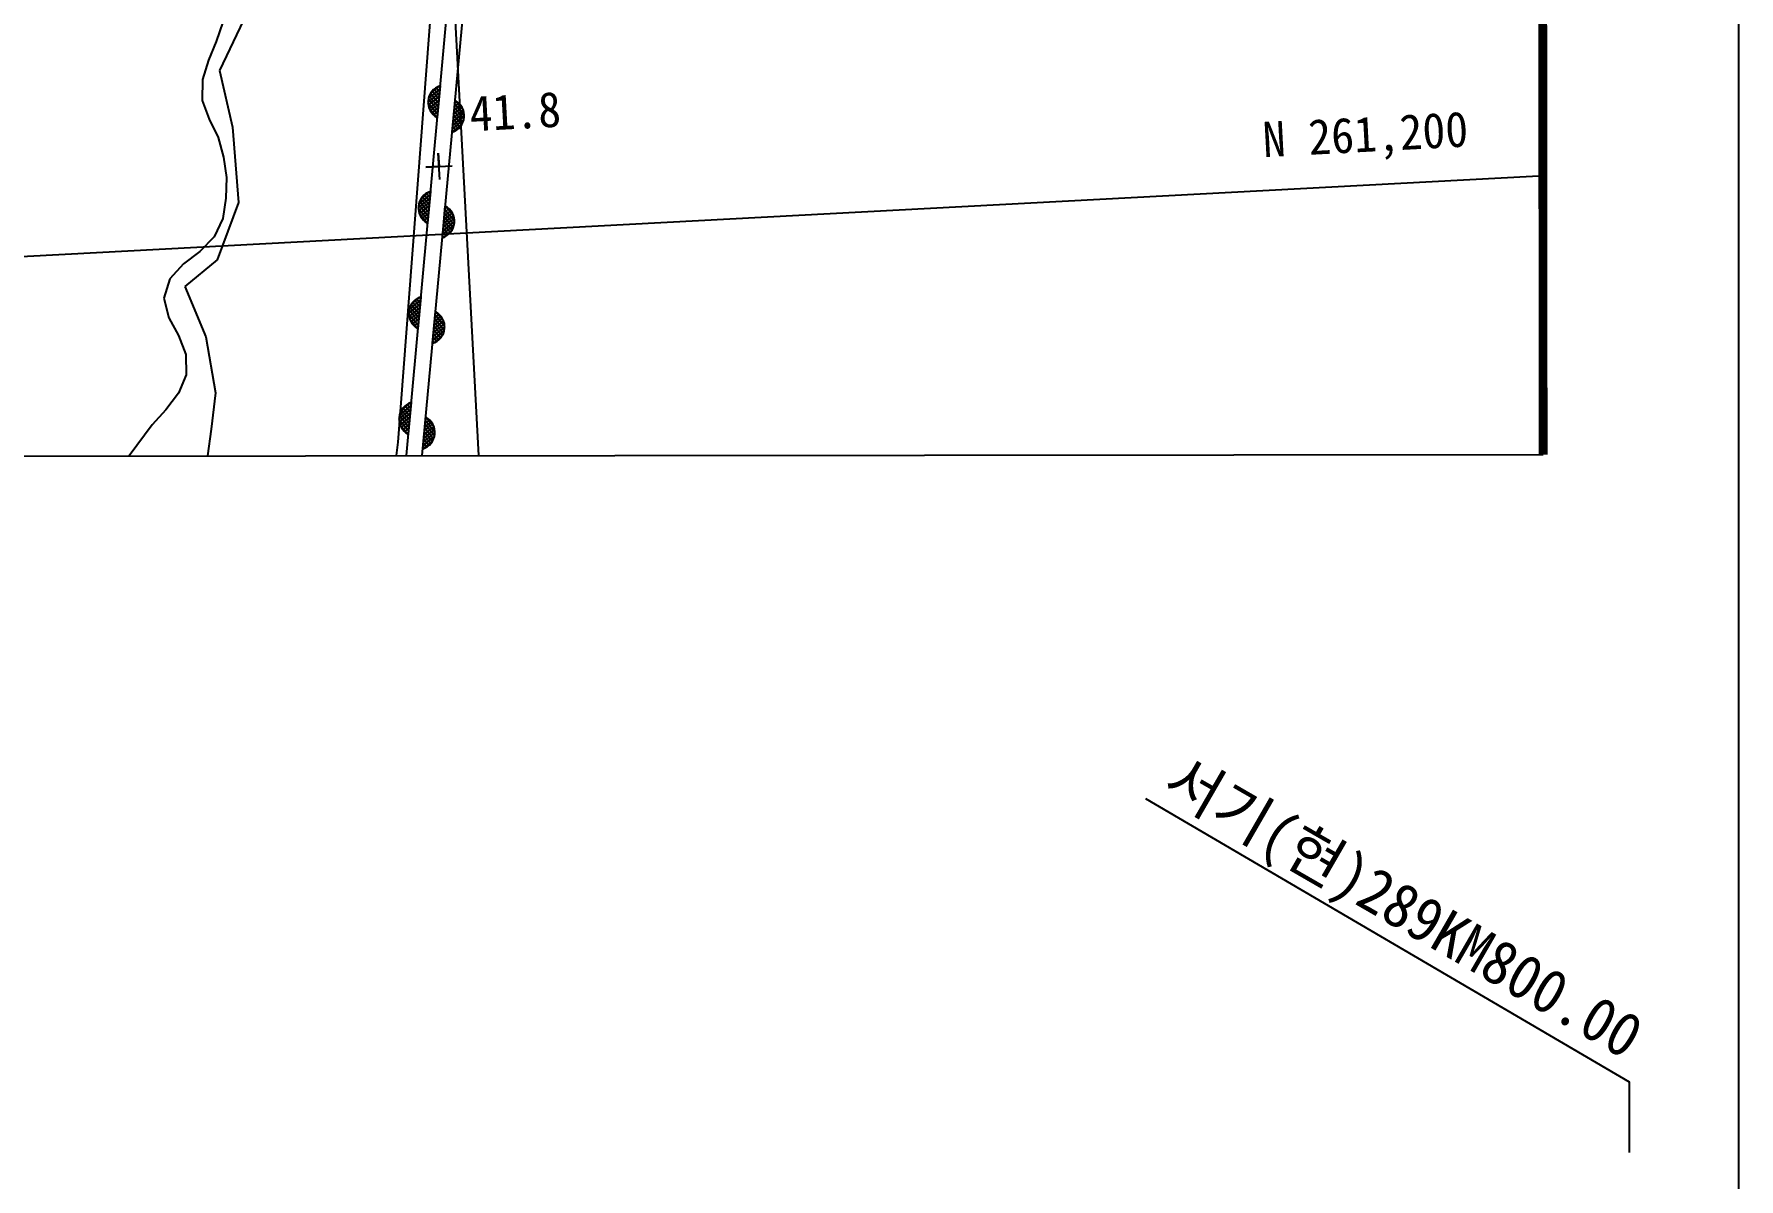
# Model space of a CAD drawing. Header units: millimetres. Extents: x 4198 to 4994, y 1103 to 1810.
# Drawn here: x 4897.4 to 4993.9, y 1363.4 to 1428.2 of the extents above; entities that cross this region are included whole.
import ezdxf
from ezdxf.enums import TextEntityAlignment as Align
from ezdxf.xclip import XClip

# ---------------------------------------------------------------- set-up
doc = ezdxf.new("R2010")
doc.units = ezdxf.units.MM
doc.header["$LTSCALE"] = 10
doc.header["$MEASUREMENT"] = 0
doc.header["$XCLIPFRAME"] = 2
doc.linetypes.add('A-CENTR01', pattern=[2, 1.25, -0.25, 0.25, -0.25])
for name, color, linetype in [('TN-MACL', 6, 'A-CENTR01'), ('TZ-BASE', 253, 'Continuous'), ('TZ-LEAL', 1, 'Continuous'), ('TZ-LEAT', 3, 'Continuous')]:
    doc.layers.add(name, color=color, linetype=linetype)
doc.layers.add('TX-PAPR', color=2, linetype='Continuous', plot=False)
doc.styles.add('GHS', font='GulimChe.ttf')
doc.styles.add('GUL', font='GulimChe.ttf')
doc.styles.get("Standard").update_dxf_attribs({"font": 'GulimChe.ttf'})

# ---------------------------------------------------------------- blocks, each defined once
blk = doc.blocks.new('JD-SDGGD6G')
at = {"layer": 'TZ-BASE'}
for p, q in [((628.35, 141.322), (646.942, -208.539)), ((641.048, -16.389, 41.999), (633.201, -102.04, 41.999)), ((634.073, -102.136, 41.999), (641.996, -16.488, 41.999)), ((635.28, -73.654, 40.993), (639.432, -18.822, 40.993)), ((625.352, -49.888, 40.993), (624.984, -50.981, 40.993)), ((626.533, -49.764, 40.231), (625.173, -52.621, 40.231)), ((624.984, -50.981, 40.993), (624.541, -52.035, 40.993)), ((624.541, -52.035, 40.993), (624.211, -53.13, 40.993)), ((625.173, -52.621, 40.231), (625.895, -55.831, 40.231)), ((624.211, -53.13, 40.993), (624.183, -54.308, 40.993)), ((636.965, -54.426, 41.999), (637.612, -53.887, 41.999)), ((636.988, -54.212, 41.999), (637.632, -53.676, 41.999)), ((637.101, -53.922, 41.999), (637.604, -53.504, 41.999)), ((637.113, -53.903, 41.999), (637.562, -54.442, 41.999)), ((637.205, -53.779, 41.999), (637.581, -54.231, 41.999)), ((637.312, -53.673, 41.999), (637.6, -54.02, 41.999)), ((637.434, -53.586, 41.999), (637.62, -53.809, 41.999)), ((637.649, -53.489, 41.999), (637.485, -55.281, 41.999)), ((637.572, -53.516, 41.999), (637.639, -53.597, 41.999)), ((624.183, -54.308, 40.993), (624.575, -55.381, 40.993)), ((636.965, -54.429, 41.999), (637.504, -55.076, 41.999)), ((636.983, -54.606, 41.999), (637.593, -54.099, 41.999)), ((636.986, -54.22, 41.999), (637.523, -54.865, 41.999)), ((637.013, -54.722, 41.999), (637.474, -55.276, 41.999)), ((637.028, -54.764, 41.999), (637.574, -54.31, 41.999)), ((637.039, -54.048, 41.999), (637.542, -54.654, 41.999)), ((637.094, -54.904, 41.999), (637.554, -54.521, 41.999)), ((637.179, -55.028, 41.999), (637.535, -54.732, 41.999)), ((637.282, -55.138, 41.999), (637.516, -54.944, 41.999)), ((638.331, -56.11, 41.999), (638.496, -54.318, 41.999)), ((638.952, -54.836, 41.999), (638.407, -55.289, 41.999)), ((638.886, -54.696, 41.999), (638.426, -55.078, 41.999)), ((638.942, -55.551, 41.999), (638.438, -54.945, 41.999)), ((638.802, -54.571, 41.999), (638.446, -54.867, 41.999)), ((638.994, -55.38, 41.999), (638.458, -54.734, 41.999)), ((638.699, -54.461, 41.999), (638.465, -54.655, 41.999)), ((639.015, -55.17, 41.999), (638.477, -54.523, 41.999)), ((638.578, -54.367, 41.999), (638.485, -54.444, 41.999)), ((638.967, -54.878, 41.999), (638.507, -54.323, 41.999)), ((624.575, -55.381, 40.993), (625.083, -56.42, 40.993)), ((625.895, -55.831, 40.231), (626.25, -60.097, 40.231)), ((637.403, -55.233, 41.999), (637.496, -55.155, 41.999)), ((638.993, -55.387, 41.999), (638.348, -55.923, 41.999)), ((638.545, -56.013, 41.999), (638.36, -55.79, 41.999)), ((639.015, -55.174, 41.999), (638.368, -55.712, 41.999)), ((638.879, -55.677, 41.999), (638.375, -56.095, 41.999)), ((638.668, -55.926, 41.999), (638.38, -55.579, 41.999)), ((638.997, -54.994, 41.999), (638.387, -55.5, 41.999)), ((638.775, -55.82, 41.999), (638.399, -55.368, 41.999)), ((638.867, -55.696, 41.999), (638.419, -55.157, 41.999)), ((625.083, -56.42, 40.993), (625.399, -57.53, 40.993)), ((638.408, -56.082, 41.999), (638.341, -56.002, 41.999)), ((625.399, -57.53, 40.993), (625.562, -58.674, 40.993)), ((637.629, -58.796, 41.809), (637.549, -57.298, 41.809)), ((637.549, -57.298, 41.809), (637.589, -58.047, 41.809)), ((699.468, -58.626), (0.088, -95.793)), ((625.562, -58.674, 40.993), (625.534, -59.852, 40.993)), ((636.84, -58.087, 41.809), (638.338, -58.007, 41.809)), ((637.589, -58.047, 41.809), (636.84, -58.087, 41.809)), ((700.054, -58.595), (699.468, -58.626)), ((636.44, -60.187, 41.999), (637.084, -59.651, 41.999)), ((636.554, -59.897, 41.999), (637.057, -59.479, 41.999)), ((636.657, -59.754, 41.999), (637.034, -60.206, 41.999)), ((636.765, -59.648, 41.999), (637.053, -59.995, 41.999)), ((636.887, -59.561, 41.999), (637.072, -59.784, 41.999)), ((637.102, -59.464, 41.999), (636.937, -61.256, 41.999)), ((637.024, -59.491, 41.999), (637.092, -59.572, 41.999)), ((626.25, -60.097, 40.231), (625.033, -63.337, 40.231)), ((625.534, -59.852, 40.993), (625.355, -60.988, 40.993)), ((636.418, -60.401, 41.999), (637.065, -59.862, 41.999)), ((636.418, -60.404, 41.999), (636.956, -61.051, 41.999)), ((636.436, -60.581, 41.999), (637.046, -60.074, 41.999)), ((636.439, -60.195, 41.999), (636.975, -60.84, 41.999)), ((636.466, -60.697, 41.999), (636.927, -61.251, 41.999)), ((636.481, -60.739, 41.999), (637.026, -60.285, 41.999)), ((636.491, -60.023, 41.999), (636.995, -60.629, 41.999)), ((636.547, -60.879, 41.999), (637.007, -60.496, 41.999)), ((636.566, -59.878, 41.999), (637.014, -60.417, 41.999)), ((636.632, -61.003, 41.999), (636.988, -60.707, 41.999)), ((637.778, -62.085, 41.999), (637.944, -60.292, 41.999)), ((638.334, -60.67, 41.999), (637.873, -61.052, 41.999)), ((638.249, -60.545, 41.999), (637.893, -60.841, 41.999)), ((638.442, -61.354, 41.999), (637.905, -60.709, 41.999)), ((638.147, -60.436, 41.999), (637.913, -60.63, 41.999)), ((638.462, -61.145, 41.999), (637.925, -60.497, 41.999)), ((638.026, -60.341, 41.999), (637.932, -60.419, 41.999)), ((638.415, -60.852, 41.999), (637.954, -60.298, 41.999)), ((625.355, -60.988, 40.993), (624.874, -62.041, 40.993)), ((636.734, -61.113, 41.999), (636.968, -60.919, 41.999)), ((636.855, -61.208, 41.999), (636.949, -61.13, 41.999)), ((638.44, -61.362, 41.999), (637.795, -61.897, 41.999)), ((638.462, -61.148, 41.999), (637.815, -61.686, 41.999)), ((638.326, -61.651, 41.999), (637.823, -62.07, 41.999)), ((638.115, -61.9, 41.999), (637.827, -61.554, 41.999)), ((638.445, -60.968, 41.999), (637.834, -61.475, 41.999)), ((638.222, -61.795, 41.999), (637.847, -61.342, 41.999)), ((638.4, -60.81, 41.999), (637.854, -61.264, 41.999)), ((638.314, -61.671, 41.999), (637.866, -61.131, 41.999)), ((638.389, -61.526, 41.999), (637.886, -60.92, 41.999)), ((624.874, -62.041, 40.993), (624.056, -62.858, 40.993)), ((637.855, -62.057, 41.999), (637.788, -61.976, 41.999)), ((637.993, -61.988, 41.999), (637.808, -61.765, 41.999)), ((623.127, -63.558, 40.993), (622.347, -64.414, 40.993)), ((624.056, -62.858, 40.993), (623.127, -63.558, 40.993)), ((625.033, -63.337, 40.231), (623.21, -64.853, 40.231)), ((622.347, -64.414, 40.993), (622.016, -65.509, 40.993)), ((622.016, -65.509, 40.993), (622.294, -66.618, 40.993)), ((623.21, -64.853, 40.231), (624.398, -67.694, 40.231)), ((636.006, -65.872, 41.999), (636.509, -65.454, 41.999)), ((636.339, -65.536, 41.999), (636.525, -65.759, 41.999)), ((636.554, -65.439, 41.999), (636.39, -67.231, 41.999)), ((636.477, -65.466, 41.999), (636.544, -65.547, 41.999)), ((635.87, -66.376, 41.999), (636.518, -65.837, 41.999)), ((635.871, -66.379, 41.999), (636.409, -67.026, 41.999)), ((635.889, -66.556, 41.999), (636.498, -66.049, 41.999)), ((635.891, -66.17, 41.999), (636.428, -66.815, 41.999)), ((635.893, -66.162, 41.999), (636.537, -65.626, 41.999)), ((635.933, -66.714, 41.999), (636.479, -66.26, 41.999)), ((635.944, -65.998, 41.999), (636.447, -66.604, 41.999)), ((636, -66.854, 41.999), (636.46, -66.471, 41.999)), ((636.018, -65.853, 41.999), (636.467, -66.392, 41.999)), ((636.11, -65.729, 41.999), (636.486, -66.181, 41.999)), ((636.217, -65.623, 41.999), (636.505, -65.97, 41.999)), ((637.225, -68.059, 41.999), (637.391, -66.267, 41.999)), ((637.696, -66.52, 41.999), (637.34, -66.816, 41.999)), ((637.594, -66.41, 41.999), (637.36, -66.604, 41.999)), ((637.91, -67.119, 41.999), (637.372, -66.472, 41.999)), ((637.473, -66.315, 41.999), (637.379, -66.393, 41.999)), ((637.862, -66.827, 41.999), (637.401, -66.272, 41.999)), ((622.294, -66.618, 40.993), (622.841, -67.619, 40.993)), ((635.919, -66.672, 41.999), (636.38, -67.226, 41.999)), ((636.084, -66.978, 41.999), (636.44, -66.682, 41.999)), ((636.187, -67.088, 41.999), (636.421, -66.893, 41.999)), ((636.308, -67.183, 41.999), (636.401, -67.105, 41.999)), ((637.887, -67.336, 41.999), (637.243, -67.872, 41.999)), ((637.91, -67.123, 41.999), (637.262, -67.661, 41.999)), ((637.562, -67.875, 41.999), (637.274, -67.528, 41.999)), ((637.892, -66.943, 41.999), (637.282, -67.449, 41.999)), ((637.67, -67.769, 41.999), (637.294, -67.317, 41.999)), ((637.847, -66.785, 41.999), (637.301, -67.238, 41.999)), ((637.762, -67.645, 41.999), (637.313, -67.106, 41.999)), ((637.781, -66.644, 41.999), (637.321, -67.027, 41.999)), ((637.836, -67.5, 41.999), (637.333, -66.894, 41.999)), ((637.889, -67.329, 41.999), (637.353, -66.683, 41.999)), ((622.841, -67.619, 40.993), (623.271, -68.694, 40.993)), ((624.398, -67.694, 40.231), (624.931, -70.862, 40.231)), ((637.303, -68.031, 41.999), (637.235, -67.951, 41.999)), ((637.44, -67.962, 41.999), (637.255, -67.739, 41.999)), ((637.773, -67.626, 41.999), (637.27, -68.044, 41.999)), ((623.271, -68.694, 40.993), (623.282, -69.834, 40.993)), ((623.282, -69.834, 40.993), (622.839, -70.888, 40.993)), ((622.839, -70.888, 40.993), (622.133, -71.822, 40.993)), ((624.931, -70.862, 40.231), (624.692, -72.909, 40.231)), ((622.133, -71.822, 40.993), (621.352, -72.678, 40.993)), ((635.323, -72.351, 41.999), (635.97, -71.812, 41.999)), ((635.341, -72.531, 41.999), (635.951, -72.023, 41.999)), ((635.344, -72.144, 41.999), (635.881, -72.79, 41.999)), ((635.345, -72.137, 41.999), (635.99, -71.601, 41.999)), ((635.386, -72.689, 41.999), (635.931, -72.235, 41.999)), ((635.396, -71.973, 41.999), (635.9, -72.579, 41.999)), ((635.459, -71.847, 41.999), (635.962, -71.429, 41.999)), ((635.471, -71.828, 41.999), (635.919, -72.367, 41.999)), ((635.562, -71.704, 41.999), (635.939, -72.156, 41.999)), ((635.67, -71.598, 41.999), (635.958, -71.945, 41.999)), ((635.792, -71.511, 41.999), (635.977, -71.734, 41.999)), ((636.007, -71.414, 41.999), (635.842, -73.206, 41.999)), ((635.929, -71.441, 41.999), (635.997, -71.522, 41.999)), ((636.673, -74.034, 41.999), (636.838, -72.241, 41.999)), ((636.92, -72.29, 41.999), (636.827, -72.368, 41.999)), ((637.309, -72.801, 41.999), (636.849, -72.247, 41.999)), ((621.352, -72.678, 40.993), (619.977, -74.546, 40.993)), ((624.692, -72.909, 40.231), (624.417, -74.879, 40.231)), ((635.323, -72.354, 41.999), (635.861, -73.001, 41.999)), ((635.371, -72.647, 41.999), (635.832, -73.2, 41.999)), ((635.452, -72.829, 41.999), (635.912, -72.446, 41.999)), ((635.537, -72.953, 41.999), (635.893, -72.657, 41.999)), ((635.64, -73.063, 41.999), (635.873, -72.868, 41.999)), ((635.761, -73.157, 41.999), (635.854, -73.08, 41.999)), ((637.335, -73.311, 41.999), (636.69, -73.846, 41.999)), ((637.357, -73.097, 41.999), (636.709, -73.635, 41.999)), ((637.339, -72.917, 41.999), (636.729, -73.424, 41.999)), ((637.117, -73.744, 41.999), (636.741, -73.291, 41.999)), ((637.294, -72.759, 41.999), (636.748, -73.213, 41.999)), ((637.209, -73.62, 41.999), (636.761, -73.08, 41.999)), ((637.228, -72.619, 41.999), (636.768, -73.001, 41.999)), ((637.283, -73.475, 41.999), (636.78, -72.869, 41.999)), ((637.144, -72.494, 41.999), (636.788, -72.79, 41.999)), ((637.336, -73.303, 41.999), (636.8, -72.658, 41.999)), ((637.041, -72.385, 41.999), (636.807, -72.579, 41.999)), ((637.357, -73.094, 41.999), (636.819, -72.446, 41.999)), ((632.232, -96.391, 40.993), (635.28, -73.654, 40.993)), ((636.75, -74.006, 41.999), (636.683, -73.925, 41.999)), ((636.887, -73.937, 41.999), (636.702, -73.714, 41.999)), ((637.221, -73.6, 41.999), (636.717, -74.019, 41.999)), ((637.01, -73.849, 41.999), (636.722, -73.503, 41.999))]:
    blk.add_line(p, q, dxfattribs=at)
for centre, start, end in [((637.94, -54.419, 41.999), 107.38496, 242.14523), ((638.04, -55.18, 41.999), 287.33444, 62.09471), ((637.393, -60.394, 41.999), 107.38496, 242.14523), ((637.487, -61.154, 41.999), 287.33444, 62.09471), ((636.845, -66.369, 41.999), 107.38496, 242.14523), ((636.935, -67.129, 41.999), 287.33444, 62.09471), ((636.298, -72.344, 41.999), 107.38496, 242.14523), ((636.382, -73.103, 41.999), 287.33444, 62.09471)]:
    blk.add_arc(centre, 0.975, start, end, dxfattribs=at)
at = {"layer": 'TZ-BASE', "style": 'GUL'}
blk.add_text('41.8', height=2, rotation=3.04195, dxfattribs=at).set_placement((639.372, -56.064, 44.003))
at = {"layer": 'TZ-BASE', "style": 'GHS'}
blk.add_text('N 261,200', height=2, rotation=3.04195, dxfattribs=at).set_placement((695.869, -56.914), align=Align.RIGHT)

msp = doc.modelspace()

# ---------------------------------------------------------------- linework, layer by layer
at = {"layer": 'TN-MACL', "const_width": 0.5}
msp.add_lwpolyline([(4982.673, 1554.364), (4982.811, 1404.364)], dxfattribs=at)
at = {"layer": 'TX-PAPR'}
for points in [[(4197.889, 1103.051), (4993.889, 1103.051), (4993.889, 1619.051), (4197.889, 1619.051)], [(4982.673, 1554.364), (4282.673, 1553.721), (4282.811, 1403.721), (4982.811, 1404.364)]]:
    msp.add_lwpolyline(points, close=True, dxfattribs=at)
at = {"layer": 'TZ-LEAL'}
msp.add_lwpolyline([(4960.303, 1384.896), (4987.685, 1368.871), (4987.685, 1364.871)], dxfattribs=at)

# ---------------------------------------------------------------- block references
at = {"layer": 'TZ-BASE'}
ref = msp.add_blockref('JD-SDGGD6G', (4282.742, 1478.721), dxfattribs=at)
XClip(ref).set_block_clipping_path([(699.9307819956, 75.6432443597), (-0.0689224287, 74.9999683641), (0.0689224287, -74.9999683641), (700.0686268546, -74.356692303)])

# ---------------------------------------------------------------- texts
at = {"layer": 'TZ-LEAT'}
msp.add_text('서기(현)289KM800.00', height=2.5, rotation=330, dxfattribs=at).set_placement((4974.287, 1377.699), align=Align.CENTER)

doc.saveas('drawing.dxf')
